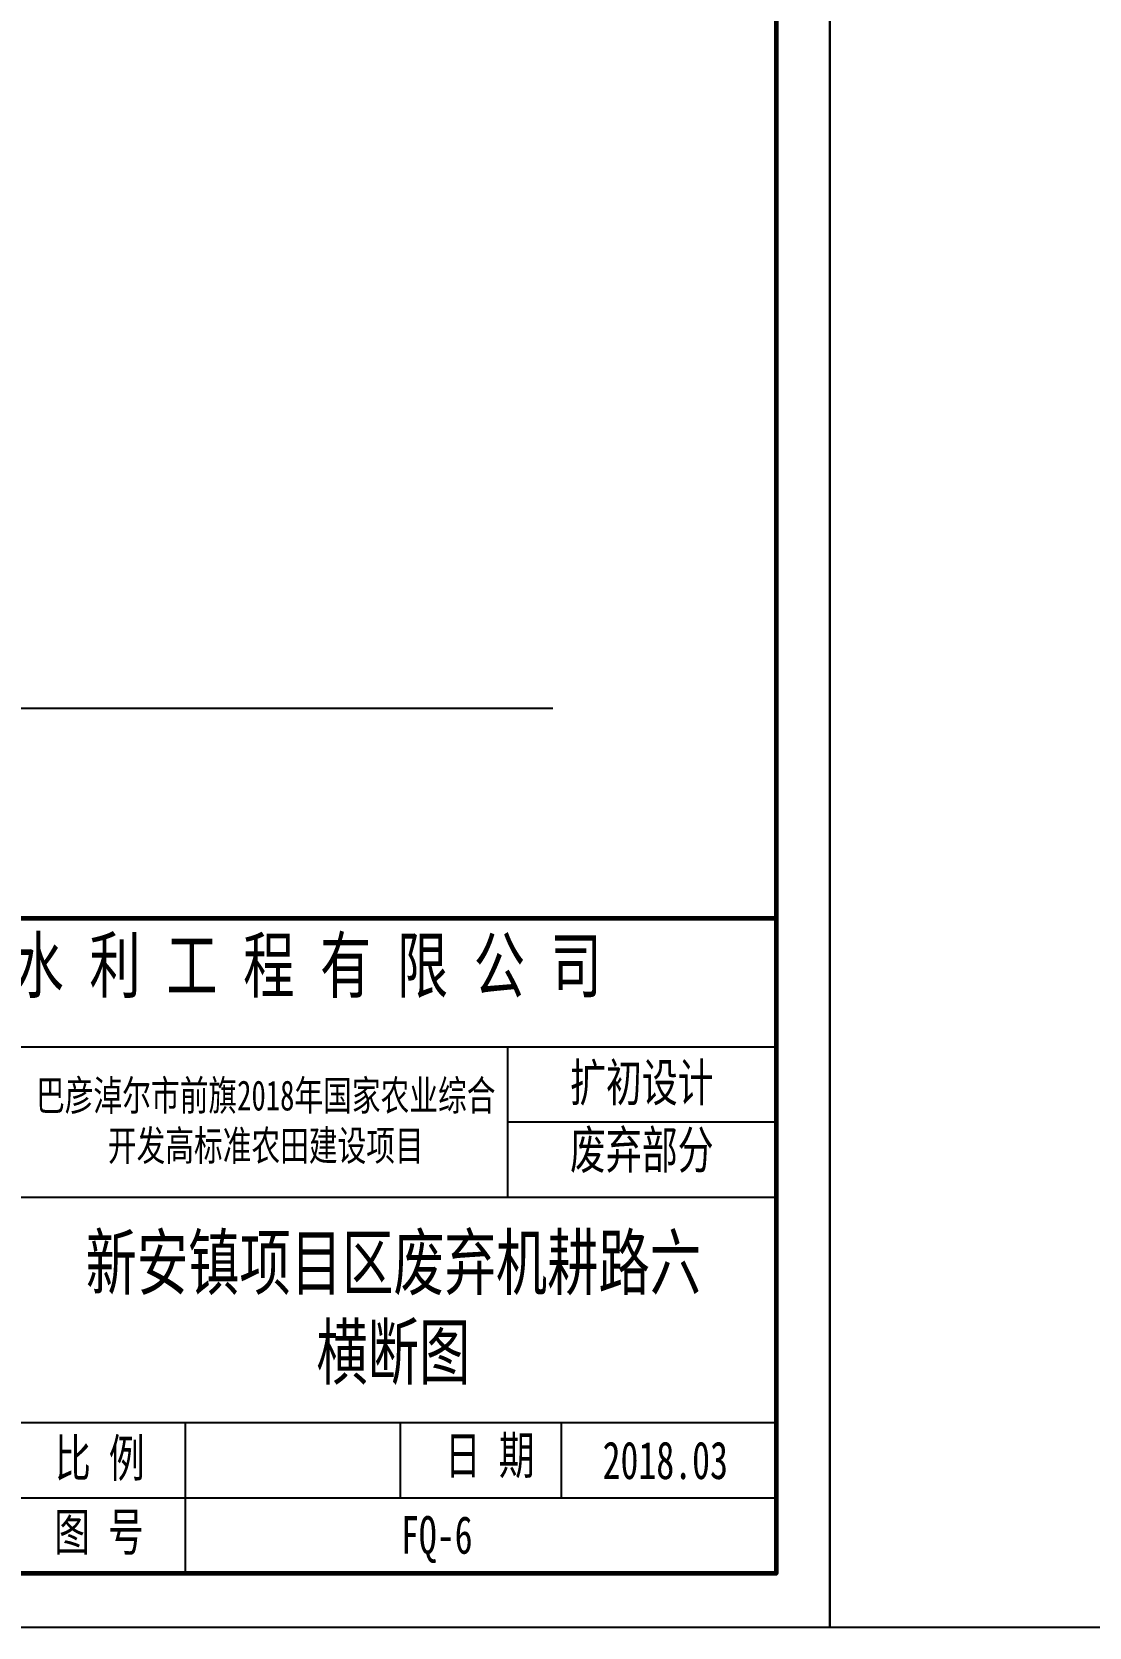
# Model space of a CAD drawing. Extents: x 695776 to 1250176, y 4443437 to 9025597.
# Drawn here: x 740652 to 752460, y 4482840 to 4500660 of the extents above; entities that cross this region are included whole.
import ezdxf

# ---------------------------------------------------------------- set-up
doc = ezdxf.new("R2010")
doc.units = 0
doc.header["$LTSCALE"] = 0.5
doc.layers.add('图框', color=7, linetype='CONTINUOUS')
doc.layers.add('辅助线', color=3, linetype='CONTINUOUS')
doc.styles.add('仿宋', font='仿宋_GB2312.ttf', dxfattribs={"width": 0.7})

msp = doc.modelspace()

# ---------------------------------------------------------------- linework, layer by layer
at = {"layer": '图框', "color": 7, "lineweight": 60}
msp.add_line((734564.3472, 4490760.4581), (748964.3472, 4490760.4581), dxfattribs=at)
at = {"layer": '图框', "color": 7}
for p, q in [((748964.3472, 4489320.4581), (734564.3472, 4489320.4581)), ((745964.3472, 4489320.4581), (745964.3472, 4487640.4581)), ((745964.3498, 4489320.4586), (745964.3498, 4487640.4586)), ((748964.3472, 4488480.4581), (745964.3472, 4488480.4581)), ((748964.3498, 4488480.4586), (745964.3498, 4488480.4586)), ((748964.3472, 4487640.4581), (734564.3472, 4487640.4581)), ((748964.3472, 4485120.4581), (734564.3472, 4485120.4581)), ((748964.3498, 4485120.4586), (734564.3498, 4485120.4586)), ((742364.3472, 4485120.4581), (742364.3472, 4483440.4581)), ((742364.3498, 4485120.4586), (742364.3498, 4483440.4586)), ((744764.3472, 4485120.4581), (744764.3472, 4484280.4581)), ((744764.3498, 4485120.4586), (744764.3498, 4484280.4586)), ((746564.3472, 4485120.4581), (746564.3472, 4484280.4581)), ((746564.3498, 4485120.4586), (746564.3498, 4484280.4586)), ((748964.3472, 4484280.4581), (734564.3472, 4484280.4581))]:
    msp.add_line(p, q, dxfattribs=at)
at = {"layer": '图框', "linetype": 'Continuous', "lineweight": -2, "flags": 128}
for points in [[(699164.3472, 4518480.4581), (699164.3472, 4482840.4581), (749564.3472, 4482840.4581), (749564.3472, 4518480.4581), (699164.3472, 4518480.4581)], [(749564.3377, 4518480.4591), (749564.3377, 4482840.4591), (799964.3377, 4482840.4591), (799964.3377, 4518480.4591), (749564.3377, 4518480.4591)]]:
    msp.add_lwpolyline(points, dxfattribs=at)
at = {"layer": '图框', "linetype": 'Continuous', "lineweight": 60, "flags": 128}
msp.add_lwpolyline([(702164.3472, 4517880.4581), (748964.3472, 4517880.4581), (748964.3472, 4483440.4581), (702164.3472, 4483440.4581), (702164.3472, 4517880.4581)], dxfattribs=at)
at = {"layer": '辅助线'}
msp.add_lwpolyline([(704464.8113, 4493105.0944), (746470.1329, 4493105.0944)], dxfattribs=at)

# ---------------------------------------------------------------- texts
at = {"layer": '图框', "linetype": 'Continuous', "style": '仿宋'}
for s, insert, char_height, width, attachment_point in [('\u3000内 蒙 古 恒 源 水 利 工 程 有 限 公 司', (735569.7342, 4490534.1485), 600, 12975.456, 1), ('扩初设计', (747464.3472, 4488900.4581), 420, 3000, 5), ('巴彦淖尔市前旗2018年国家农业综合开发高标准农田建设项目', (743264.3472, 4488480.4581), 336, 5400, 5), ('废弃部分', (747464.3472, 4488147.7381), 420, 3000, 5), ('新安镇项目区废弃机耕路六横断图', (744689.1191, 4486380.4581), 600, 6975.259258, 5), ('比 例', (740909.3757, 4484938.868), 420, 1384.032427, 1), ('日 期', (745265.0813, 4484970.942), 420, 1384.032427, 1), ('2018.03', (747026.5447, 4484914.1772), 420, 1384.032427, 1), ('图 号', (740900.7757, 4484114.077), 420, 1384.032427, 1), ('FQ-6', (744773.8836, 4484080.2899), 420, 1384.032427, 1)]:
    msp.add_mtext(s, dxfattribs=dict(at, insert=insert, char_height=char_height, width=width, attachment_point=attachment_point))

doc.saveas('drawing.dxf')
